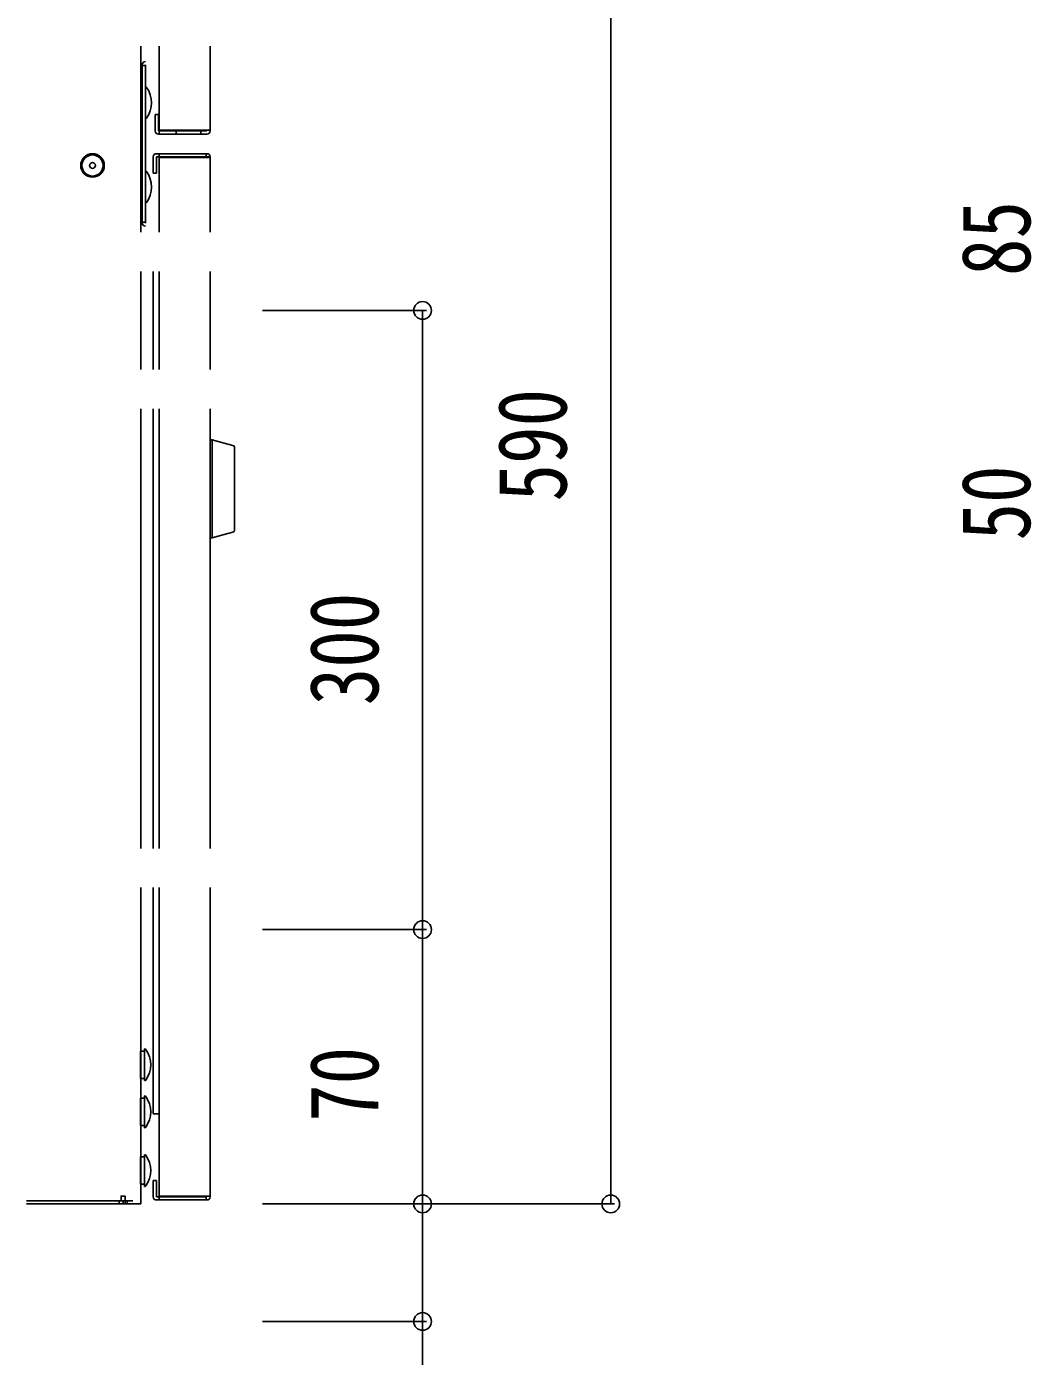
# Model space of a CAD drawing. Units: millimetres, scale not verified. Extents: x -1261 to 1262, y -891 to 891.
# Drawn here: x 205.9 to 462.2, y -489.1 to -149.8 of the extents above; entities that cross this region are included whole.
import ezdxf
from ezdxf.enums import TextEntityAlignment as Align

# ---------------------------------------------------------------- set-up
doc = ezdxf.new("R2010")
doc.units = ezdxf.units.MM
doc.header["$LTSCALE"] = 6
doc.layers.add('0-5_YKK_13', color=4, linetype='Continuous')
doc.layers.add('0-7_YKK_D', color=6, linetype='Continuous')
doc.styles.add('ＭＳ ゴシック', font='')
doc.styles.get('ＭＳ ゴシック').set_extended_font_data('MS Gothic')

msp = doc.modelspace()

# ---------------------------------------------------------------- linework, layer by layer
at = {"layer": '0-5_YKK_13'}
for p, q in [((235.006, -154.787), (235.006, -202.284)), ((239.706, -154.787), (239.706, -176.223)), ((252.706, -154.787), (252.706, -176.223)), ((235.406, -159.723), (235.406, -159.523)), ((235.406, -198.723), (235.406, -160.723)), ((236.206, -159.523), (236.206, -159.723)), ((236.206, -160.723), (236.206, -198.723)), ((236.255, -165.173), (236.206, -165.173)), ((236.206, -165.173), (236.206, -173.273)), ((235.406, -190.723), (235.406, -169.223)), ((238.706, -174.223), (238.706, -172.223)), ((236.255, -173.273), (236.206, -173.273)), ((238.706, -176.423), (238.706, -174.223)), ((239.506, -176.423), (239.506, -174.223)), ((239.506, -176.423), (239.706, -176.423)), ((244.046, -176.223), (239.706, -176.223)), ((239.706, -177.223), (239.706, -176.423)), ((244.046, -176.423), (239.706, -176.423)), ((251.506, -176.223), (244.046, -176.223)), ((250.306, -176.423), (244.046, -176.423)), ((250.306, -176.423), (250.306, -177.223)), ((251.906, -176.423), (250.306, -176.423)), ((252.706, -176.223), (251.506, -176.223)), ((251.906, -176.423), (251.906, -176.223)), ((252.706, -176.423), (252.706, -176.223)), ((239.506, -177.223), (239.706, -177.223)), ((239.706, -177.223), (244.046, -177.223)), ((251.906, -177.223), (250.306, -177.223)), ((238.206, -187.223), (238.206, -183.023)), ((238.206, -187.223), (238.206, -183.023)), ((251.206, -182.223), (239.006, -182.223)), ((251.206, -182.223), (239.006, -182.223)), ((239.206, -183.023), (239.006, -183.023)), ((239.006, -187.223), (239.006, -183.023)), ((239.206, -183.023), (239.006, -183.023)), ((239.006, -187.223), (239.006, -183.023)), ((239.206, -183.023), (251.206, -183.023)), ((239.206, -183.023), (251.206, -183.023)), ((239.706, -183.023), (239.706, -182.223)), ((239.706, -183.023), (239.706, -182.223)), ((239.706, -183.223), (239.706, -202.284)), ((251.906, -183.223), (239.706, -183.223)), ((239.706, -183.223), (239.706, -202.284)), ((251.906, -183.223), (239.706, -183.223)), ((251.206, -182.223), (251.706, -182.223)), ((251.206, -182.223), (251.706, -182.223)), ((251.706, -183.023), (251.206, -183.023)), ((251.706, -183.023), (251.206, -183.023)), ((251.706, -182.223), (251.706, -183.023)), ((251.706, -182.223), (251.906, -182.223)), ((251.706, -182.223), (251.706, -183.023)), ((251.706, -182.223), (251.906, -182.223)), ((251.706, -183.023), (251.906, -183.023)), ((251.706, -183.023), (251.906, -183.023)), ((251.906, -183.023), (251.906, -183.223)), ((252.706, -183.023), (251.906, -183.023)), ((251.906, -183.023), (251.906, -183.223)), ((252.706, -183.023), (251.906, -183.023)), ((252.706, -183.223), (251.906, -183.223)), ((252.706, -183.223), (251.906, -183.223)), ((252.706, -183.023), (252.706, -183.223)), ((252.706, -183.023), (252.706, -183.223)), ((252.706, -183.223), (252.706, -202.284)), ((252.706, -183.223), (252.706, -202.284)), ((236.255, -186.673), (236.206, -186.673)), ((236.206, -186.673), (236.206, -194.773)), ((238.206, -187.223), (239.006, -187.223)), ((238.206, -187.223), (239.006, -187.223)), ((236.255, -194.773), (236.206, -194.773)), ((235.406, -198.723), (235.406, -199.723)), ((235.406, -199.723), (236.206, -199.723)), ((235.406, -199.923), (235.406, -199.723)), ((236.206, -199.723), (236.206, -198.723)), ((236.206, -199.723), (236.206, -199.923)), ((235.006, -212.284), (235.006, -237.289)), ((238.206, -212.284), (238.206, -237.289)), ((239.706, -212.284), (239.706, -237.289)), ((239.706, -212.284), (239.706, -237.289)), ((252.706, -212.284), (252.706, -237.289)), ((252.706, -212.284), (252.706, -237.289)), ((235.006, -247.289), (235.006, -359.495)), ((238.206, -247.289), (238.206, -359.495)), ((239.706, -247.289), (239.706, -359.495)), ((239.706, -247.289), (239.706, -359.495)), ((252.706, -247.289), (252.706, -359.495)), ((252.706, -247.289), (252.706, -359.495)), ((252.706, -255.223), (253.206, -255.223)), ((252.706, -280.223), (252.706, -255.223)), ((253.206, -280.223), (253.206, -255.223)), ((258.906, -257.134), (258.906, -278.312)), ((235.006, -369.495), (235.006, -450.223)), ((238.206, -369.495), (238.206, -427.223)), ((239.706, -369.495), (239.706, -448.223)), ((239.706, -369.495), (239.706, -448.223)), ((234.978, -411.223), (235.978, -411.223)), ((234.978, -411.223), (234.978, -418.223)), ((236.028, -410.673), (235.978, -410.673)), ((235.978, -410.673), (235.978, -418.773)), ((235.978, -411.223), (235.978, -418.223)), ((234.978, -418.223), (235.978, -418.223)), ((236.028, -418.773), (235.978, -418.773)), ((234.978, -423.223), (235.978, -423.223)), ((234.978, -423.223), (234.978, -430.223)), ((236.028, -422.673), (235.978, -422.673)), ((235.978, -422.673), (235.978, -430.773)), ((235.978, -423.223), (235.978, -430.223)), ((239.706, -427.223), (238.206, -427.223)), ((234.978, -430.223), (235.978, -430.223)), ((236.028, -430.773), (235.978, -430.773)), ((236.028, -437.673), (235.978, -437.673)), ((235.978, -437.673), (235.978, -445.773)), ((234.978, -438.223), (235.978, -438.223)), ((234.978, -438.223), (234.978, -445.223)), ((235.978, -438.223), (235.978, -445.223)), ((238.206, -444.223), (238.206, -448.423)), ((238.206, -444.223), (239.006, -444.223)), ((238.206, -444.223), (238.206, -448.423)), ((238.206, -444.223), (239.006, -444.223)), ((239.006, -444.223), (239.006, -448.423)), ((239.006, -444.223), (239.006, -448.423)), ((234.978, -445.223), (235.978, -445.223)), ((236.028, -445.773), (235.978, -445.773)), ((205.893, -449.423), (229.506, -449.423)), ((205.893, -449.423), (230.006, -449.423)), ((205.893, -450.223), (229.506, -450.223)), ((210.806, -450.223), (216.806, -450.223)), ((214.806, -450.223), (220.806, -450.223)), ((230.006, -448.623), (230.006, -449.423)), ((231.506, -449.423), (230.506, -449.423)), ((230.506, -450.223), (231.506, -450.223)), ((231.506, -450.223), (231.506, -449.423)), ((233.006, -449.423), (231.506, -449.423)), ((233.006, -450.223), (231.506, -450.223)), ((234.206, -450.223), (231.506, -450.223)), ((235.006, -450.223), (234.206, -450.223)), ((239.006, -448.423), (239.206, -448.423)), ((239.206, -448.423), (239.006, -448.423)), ((239.006, -448.423), (239.206, -448.423)), ((239.206, -448.423), (239.006, -448.423)), ((239.206, -449.223), (239.006, -449.223)), ((239.206, -449.223), (239.006, -449.223)), ((251.206, -448.423), (239.206, -448.423)), ((251.206, -448.423), (239.206, -448.423)), ((239.206, -449.223), (251.206, -449.223)), ((239.206, -449.223), (251.206, -449.223)), ((251.906, -448.223), (239.706, -448.223)), ((251.906, -448.223), (239.706, -448.223)), ((239.706, -448.423), (239.706, -449.223)), ((239.706, -448.423), (239.706, -449.223)), ((251.206, -448.423), (251.706, -448.423)), ((251.206, -448.423), (251.706, -448.423)), ((251.906, -448.423), (251.706, -448.423)), ((251.906, -448.423), (251.706, -448.423)), ((251.906, -449.223), (251.706, -449.223)), ((251.906, -449.223), (251.706, -449.223)), ((251.906, -448.423), (251.906, -448.223)), ((251.906, -448.423), (251.906, -448.223)), ((252.706, -448.423), (252.706, -448.223)), ((252.706, -448.423), (252.706, -448.223))]:
    msp.add_line(p, q, dxfattribs=at)
for points in [[(236.206, -160.723), (236.206, -159.723), (235.406, -159.723), (235.406, -160.723)], [(238.706, -172.223), (239.506, -172.223), (239.506, -174.223)], [(244.046, -176.423), (244.046, -177.223), (250.306, -177.223)], [(253.206, -255.223), (256.306, -256.054), (258.535, -256.651)], [(252.706, -280.223), (253.206, -280.223), (256.306, -279.392), (258.535, -278.795)], [(252.706, -369.495), (252.706, -448.223), (251.906, -448.223)], [(252.706, -369.495), (252.706, -448.223), (251.906, -448.223)], [(230.006, -448.623), (230.006, -448.223), (231.006, -448.223), (231.006, -449.723)], [(251.706, -448.423), (251.706, -449.223), (251.206, -449.223)], [(251.706, -448.423), (251.706, -449.223), (251.206, -449.223)]]:
    msp.add_lwpolyline(points, dxfattribs=at)
msp.add_lwpolyline([(230.506, -450.223), (230.506, -449.423), (229.506, -449.423), (229.506, -450.223)], close=True, dxfattribs=at)
for radius in [3, 2.7, 0.75]:
    msp.add_circle((222.706, -185.223), radius, dxfattribs=at)
for centre, radius, start, end in [((236.206, -159.523), 0.8, 90, 180), ((236.255, -165.473), 0.3, 35.96426, 90), ((231.087, -169.223), 6.685, 324.03574, 35.96426), ((236.255, -172.973), 0.3, 270, 324.03574), ((239.506, -176.423), 0.8, 180, 270), ((251.906, -176.423), 0.8, 270, 0), ((239.006, -183.023), 0.8, 90, 180), ((239.006, -183.023), 0.8, 90, 180), ((251.906, -183.023), 0.8, 0, 90), ((251.906, -183.023), 0.8, 0, 90), ((236.255, -186.973), 0.3, 35.96426, 90), ((231.087, -190.723), 6.685, 324.03574, 35.96426), ((236.255, -194.473), 0.3, 270, 324.03574), ((236.206, -199.923), 0.8, 180, 270), ((258.406, -257.134), 0.5, 0, 75), ((258.406, -278.312), 0.5, 285, 0), ((236.028, -410.973), 0.3, 35.96426, 90), ((230.859, -414.723), 6.685, 324.03574, 35.96426), ((236.028, -418.473), 0.3, 270, 324.03574), ((236.028, -422.973), 0.3, 35.96426, 90), ((230.859, -426.723), 6.685, 324.03574, 35.96426), ((236.028, -430.473), 0.3, 270, 324.03574), ((236.028, -437.973), 0.3, 35.96426, 90), ((230.859, -441.723), 6.685, 324.03574, 35.96426), ((236.028, -445.473), 0.3, 270, 324.03574), ((231.506, -449.723), 0.5, 180, 270), ((239.006, -448.423), 0.8, 180, 270), ((239.006, -448.423), 0.8, 180, 270), ((251.906, -448.423), 0.8, 270, 0), ((251.906, -448.423), 0.8, 270, 0)]:
    msp.add_arc(centre, radius, start, end, dxfattribs=at)
at = {"layer": '0-7_YKK_D'}
for p, q in [((354.906, -48.223), (354.906, -450.223)), ((266.106, -222.223), (307.906, -222.223)), ((306.906, -222.223), (306.906, -380.223)), ((266.106, -380.223), (307.906, -380.223)), ((266.106, -380.223), (307.906, -380.223)), ((306.906, -380.223), (306.906, -450.223)), ((266.106, -450.223), (355.906, -450.223)), ((266.106, -450.223), (307.906, -450.223)), ((266.106, -450.223), (307.906, -450.223)), ((266.106, -480.227), (307.906, -480.227))]:
    msp.add_line(p, q, dxfattribs=at)
msp.add_lwpolyline([(306.906, -450.223), (306.906, -480.227), (306.906, -529.387)], dxfattribs=at)
for centre in [(306.906, -222.223), (306.906, -380.223), (306.906, -380.223), (306.906, -450.223), (306.906, -450.223), (354.906, -450.223), (306.906, -480.227)]:
    msp.add_circle(centre, 2.25, dxfattribs=at)

# ---------------------------------------------------------------- texts
at = {"layer": '0-7_YKK_D', "style": 'ＭＳ ゴシック', "width": 0.8}
for s, rotation, p in [('85', 89.976, (467.2, -213.441)), ('590', 90, (348.906, -270.983)), ('50', 89.976, (467.171, -280.934)), ('300', 90, (300.906, -322.983)), ('70', 90, (300.906, -429.303))]:
    msp.add_text(s, height=17.6, rotation=rotation, dxfattribs=at).set_placement(p, align=Align.BOTTOM_LEFT)

doc.saveas('drawing.dxf')
